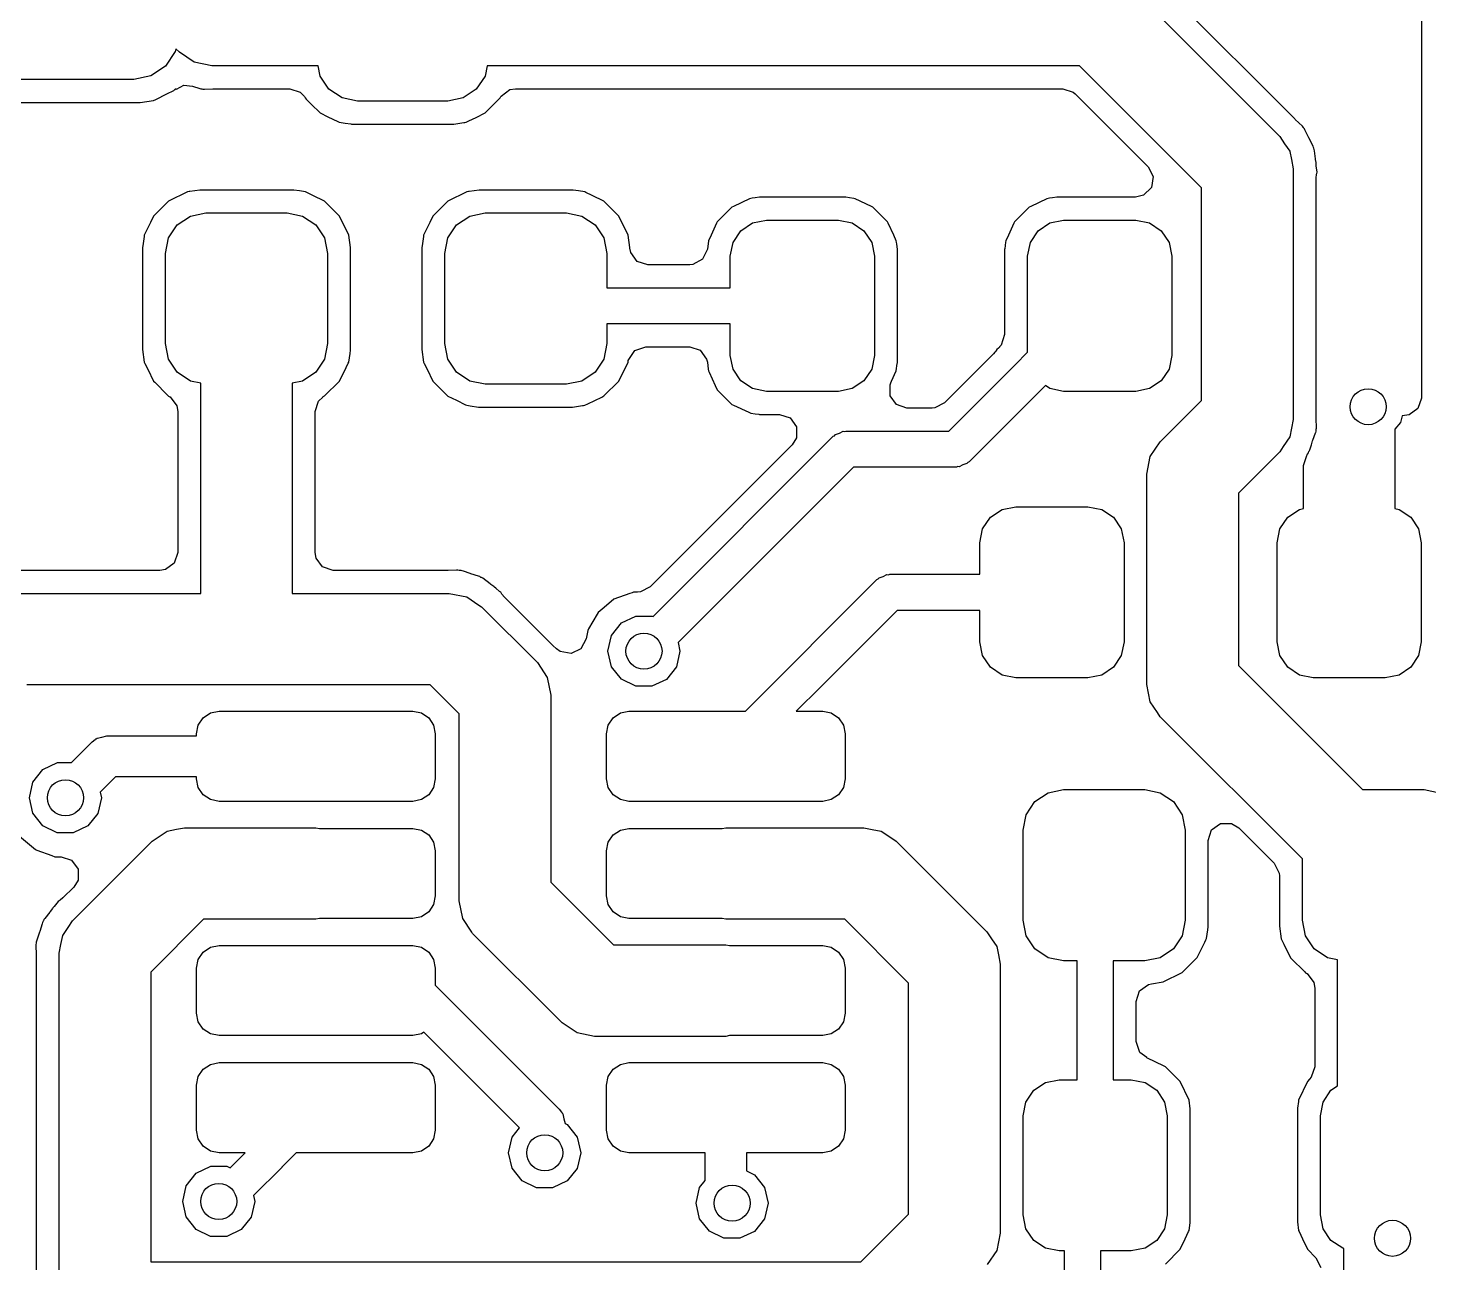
# Model space of a CAD drawing. Extents: x 3.59 to 5.68, y -3.55 to -1.66.
# Drawn here: x 4.2612 to 4.5673, y -3.22 to -2.9502 of the extents above; entities that cross this region are included whole.
import ezdxf

# ---------------------------------------------------------------- set-up
doc = ezdxf.new("R2010")
doc.units = 0
doc.header["$MEASUREMENT"] = 0
doc.layers.add('BLACK', color=7, linetype='CONTINUOUS')

msp = doc.modelspace()

# ---------------------------------------------------------------- linework, layer by layer
at = {"layer": 'BLACK', "linetype": 'CONTINUOUS'}
for p, q in [((4.56561, -2.84159), (4.56561, -3.03103)), ((4.50215, -2.94136), (4.53467, -2.97389)), ((4.53794, -2.97006), (4.50713, -2.93924)), ((4.29335, -2.95535), (4.29122, -2.95854)), ((4.29347, -2.95474), (4.29335, -2.95535)), ((4.29423, -2.9555), (4.29347, -2.95474)), ((4.29747, -2.95767), (4.29423, -2.9555)), ((4.29122, -2.95854), (4.28802, -2.96067)), ((4.3013, -2.95843), (4.29747, -2.95767)), ((4.32454, -2.95843), (4.3013, -2.95843)), ((4.32499, -2.96068), (4.32454, -2.95843)), ((4.36149, -2.95843), (4.36104, -2.96068)), ((4.49094, -2.95843), (4.36149, -2.95843)), ((4.5176, -2.9851), (4.49094, -2.95843)), ((4.28426, -2.96142), (4.25178, -2.96142)), ((4.28802, -2.96067), (4.28426, -2.96142)), ((4.2936, -2.96353), (4.2952, -2.96271)), ((4.2952, -2.96271), (4.29711, -2.96288)), ((4.29711, -2.96288), (4.29868, -2.96343)), ((4.32691, -2.96355), (4.32499, -2.96068)), ((4.36104, -2.96068), (4.35912, -2.96355)), ((4.28566, -2.96644), (4.28859, -2.96601)), ((4.28859, -2.96601), (4.28906, -2.96578)), ((4.28906, -2.96578), (4.29148, -2.96459)), ((4.29148, -2.96459), (4.29303, -2.96383)), ((4.29303, -2.96383), (4.29325, -2.9636)), ((4.29325, -2.9636), (4.29352, -2.96341)), ((4.29352, -2.96341), (4.2936, -2.96353)), ((4.29868, -2.96343), (4.2989, -2.96345)), ((4.2989, -2.96345), (4.29899, -2.96345)), ((4.29899, -2.96345), (4.29903, -2.96345)), ((4.29903, -2.96345), (4.29913, -2.96346)), ((4.29913, -2.96346), (4.29939, -2.96354)), ((4.29939, -2.96354), (4.29971, -2.96352)), ((4.29971, -2.96352), (4.30154, -2.96345)), ((4.29971, -2.96352), (4.29971, -2.96352)), ((4.30154, -2.96345), (4.3017, -2.96345)), ((4.3017, -2.96345), (4.31834, -2.96345)), ((4.31834, -2.96345), (4.32063, -2.96419)), ((4.32063, -2.96419), (4.32151, -2.96508)), ((4.32151, -2.96508), (4.32159, -2.96519)), ((4.32159, -2.96519), (4.32173, -2.96548)), ((4.32173, -2.96548), (4.32196, -2.96571)), ((4.32196, -2.96571), (4.32306, -2.9668)), ((4.32978, -2.96547), (4.32691, -2.96355)), ((4.33317, -2.96615), (4.32978, -2.96547)), ((4.35286, -2.96615), (4.33317, -2.96615)), ((4.35625, -2.96547), (4.35286, -2.96615)), ((4.35912, -2.96355), (4.35625, -2.96547)), ((4.36128, -2.9685), (4.36409, -2.96569)), ((4.36409, -2.96569), (4.36431, -2.96546)), ((4.36409, -2.96569), (4.36409, -2.96569)), ((4.36431, -2.96546), (4.36445, -2.96517)), ((4.36445, -2.96517), (4.36452, -2.96508)), ((4.36452, -2.96508), (4.36645, -2.96365)), ((4.36645, -2.96365), (4.36769, -2.96345)), ((4.36769, -2.96345), (4.48724, -2.96345)), ((4.48724, -2.96345), (4.48953, -2.96419)), ((4.48953, -2.96419), (4.49, -2.96459)), ((4.49, -2.96459), (4.49735, -2.97195)), ((4.25121, -2.96644), (4.28059, -2.96644)), ((4.28059, -2.96644), (4.28566, -2.96644)), ((4.32306, -2.9668), (4.325, -2.96874)), ((4.325, -2.96874), (4.32669, -2.96957)), ((4.35905, -2.96971), (4.36105, -2.96873)), ((4.36105, -2.96873), (4.36128, -2.9685)), ((4.32669, -2.96957), (4.32888, -2.97064)), ((4.32888, -2.97064), (4.32888, -2.97064)), ((4.32888, -2.97064), (4.32915, -2.97077)), ((4.32915, -2.97077), (4.33049, -2.97097)), ((4.33049, -2.97097), (4.33172, -2.97114)), ((4.33172, -2.97114), (4.33172, -2.97114)), ((4.33172, -2.97114), (4.33186, -2.97117)), ((4.33186, -2.97117), (4.34296, -2.97117)), ((4.34296, -2.97117), (4.35417, -2.97117)), ((4.35417, -2.97117), (4.35638, -2.97084)), ((4.35638, -2.97084), (4.3566, -2.97081)), ((4.3566, -2.97081), (4.3569, -2.97076)), ((4.3569, -2.97076), (4.3575, -2.97047)), ((4.3575, -2.97047), (4.35905, -2.96971)), ((4.49735, -2.97195), (4.50591, -2.98051)), ((4.53805, -2.97017), (4.53794, -2.97006)), ((4.53963, -2.97163), (4.53805, -2.97017)), ((4.53976, -2.97186), (4.53963, -2.97163)), ((4.53983, -2.97195), (4.53976, -2.97186)), ((4.53986, -2.97198), (4.53983, -2.97195)), ((4.53992, -2.97204), (4.53986, -2.97198)), ((4.54006, -2.97221), (4.53992, -2.97204)), ((4.54016, -2.97243), (4.54006, -2.97221)), ((4.53467, -2.97389), (4.53573, -2.97548)), ((4.54095, -2.97406), (4.54016, -2.97243)), ((4.54103, -2.97422), (4.54095, -2.97406)), ((4.542, -2.97603), (4.54103, -2.97422)), ((4.53573, -2.97548), (4.53684, -2.97713)), ((4.53684, -2.97713), (4.53684, -2.97713)), ((4.53684, -2.97713), (4.53684, -2.97714)), ((4.53684, -2.97714), (4.5372, -2.97894)), ((4.54205, -2.97632), (4.542, -2.97603)), ((4.54209, -2.97644), (4.54205, -2.97632)), ((4.54222, -2.97671), (4.54209, -2.97644)), ((4.54226, -2.97703), (4.54222, -2.97671)), ((4.54246, -2.97875), (4.54226, -2.97703)), ((4.54226, -2.97703), (4.54226, -2.97703)), ((4.50591, -2.98051), (4.507, -2.98265)), ((4.5372, -2.97894), (4.5376, -2.98096)), ((4.5376, -2.98096), (4.5376, -3.03569)), ((4.54249, -2.97894), (4.54246, -2.97875)), ((4.54259, -2.97955), (4.54249, -2.97894)), ((4.54262, -2.97971), (4.54259, -2.97955)), ((4.54259, -2.97955), (4.54259, -2.97955)), ((4.54262, -2.97987), (4.54262, -2.97971)), ((4.54263, -2.97996), (4.54262, -2.97987)), ((4.54265, -2.9803), (4.54263, -2.97996)), ((4.54281, -2.98168), (4.54265, -2.9803)), ((4.507, -2.98265), (4.50662, -2.98503)), ((4.54262, -2.98298), (4.54271, -2.98216)), ((4.54262, -3.03529), (4.54262, -2.98298)), ((4.54271, -2.98216), (4.54274, -2.982)), ((4.54274, -2.982), (4.54281, -2.98168)), ((4.54274, -2.982), (4.54274, -2.982)), ((4.29601, -2.98599), (4.29186, -2.98802)), ((4.29635, -2.98594), (4.29601, -2.98599)), ((4.29653, -2.98591), (4.29635, -2.98594)), ((4.29874, -2.98559), (4.29653, -2.98591)), ((4.30896, -2.98559), (4.29874, -2.98559)), ((4.31908, -2.98559), (4.30896, -2.98559)), ((4.31922, -2.98561), (4.31908, -2.98559)), ((4.32045, -2.98579), (4.31922, -2.98561)), ((4.31922, -2.98561), (4.31922, -2.98561)), ((4.32179, -2.98598), (4.32045, -2.98579)), ((4.32206, -2.98611), (4.32179, -2.98598)), ((4.3234, -2.98677), (4.32206, -2.98611)), ((4.32206, -2.98611), (4.32206, -2.98611)), ((4.32594, -2.98801), (4.3234, -2.98677)), ((4.35703, -2.98599), (4.35288, -2.98802)), ((4.35738, -2.98594), (4.35703, -2.98599)), ((4.35755, -2.98591), (4.35738, -2.98594)), ((4.35976, -2.98559), (4.35755, -2.98591)), ((4.36999, -2.98559), (4.35976, -2.98559)), ((4.38011, -2.98559), (4.36999, -2.98559)), ((4.38025, -2.98561), (4.38011, -2.98559)), ((4.38148, -2.98579), (4.38025, -2.98561)), ((4.38025, -2.98561), (4.38025, -2.98561)), ((4.38281, -2.98598), (4.38148, -2.98579)), ((4.38308, -2.98611), (4.38281, -2.98598)), ((4.38443, -2.98677), (4.38308, -2.98611)), ((4.38308, -2.98611), (4.38308, -2.98611)), ((4.38696, -2.98801), (4.38443, -2.98677)), ((4.41883, -2.98753), (4.41529, -2.98919)), ((4.4191, -2.98741), (4.41883, -2.98753)), ((4.41883, -2.98753), (4.41883, -2.98753)), ((4.4194, -2.98737), (4.4191, -2.98741)), ((4.42005, -2.98728), (4.4194, -2.98737)), ((4.4194, -2.98737), (4.4194, -2.98737)), ((4.42098, -2.98716), (4.42005, -2.98728)), ((4.43037, -2.98716), (4.42098, -2.98716)), ((4.43975, -2.98716), (4.43037, -2.98716)), ((4.43988, -2.98718), (4.43975, -2.98716)), ((4.44069, -2.98729), (4.43988, -2.98718)), ((4.43988, -2.98718), (4.43988, -2.98718)), ((4.44163, -2.98741), (4.44069, -2.98729)), ((4.4419, -2.98753), (4.44163, -2.98741)), ((4.44544, -2.98919), (4.4419, -2.98753)), ((4.48379, -2.98753), (4.48025, -2.98919)), ((4.48406, -2.98741), (4.48379, -2.98753)), ((4.48379, -2.98753), (4.48379, -2.98753)), ((4.48436, -2.98737), (4.48406, -2.98741)), ((4.48502, -2.98728), (4.48436, -2.98737)), ((4.48436, -2.98737), (4.48436, -2.98737)), ((4.48594, -2.98716), (4.48502, -2.98728)), ((4.48736, -2.98716), (4.48594, -2.98716)), ((4.50315, -2.98716), (4.48736, -2.98716)), ((4.50492, -2.98674), (4.50315, -2.98716)), ((4.50662, -2.98503), (4.50492, -2.98674)), ((4.5176, -3.03154), (4.5176, -2.9851)), ((4.29056, -2.98933), (4.2886, -2.99129)), ((4.29163, -2.98825), (4.29056, -2.98933)), ((4.29186, -2.98802), (4.29163, -2.98825)), ((4.29666, -2.99128), (4.30005, -2.99061)), ((4.30005, -2.99061), (4.31777, -2.99061)), ((4.31777, -2.99061), (4.32116, -2.99128)), ((4.32921, -2.99127), (4.32594, -2.98801)), ((4.35158, -2.98933), (4.34962, -2.99129)), ((4.35266, -2.98825), (4.35158, -2.98933)), ((4.35288, -2.98802), (4.35266, -2.98825)), ((4.35768, -2.99128), (4.36107, -2.99061)), ((4.36107, -2.99061), (4.37879, -2.99061)), ((4.37879, -2.99061), (4.38218, -2.99128)), ((4.39023, -2.99127), (4.38696, -2.98801)), ((4.41498, -2.98933), (4.41177, -2.99255)), ((4.41529, -2.98919), (4.41498, -2.98933)), ((4.41529, -2.98919), (4.41529, -2.98919)), ((4.44575, -2.98933), (4.44544, -2.98919)), ((4.44544, -2.98919), (4.44544, -2.98919)), ((4.44897, -2.99255), (4.44575, -2.98933)), ((4.47994, -2.98933), (4.47673, -2.99255)), ((4.48025, -2.98919), (4.47994, -2.98933)), ((4.48025, -2.98919), (4.48025, -2.98919)), ((4.28792, -2.99268), (4.28713, -2.9943)), ((4.2886, -2.99129), (4.28792, -2.99268)), ((4.29187, -2.99607), (4.29379, -2.9932)), ((4.29379, -2.9932), (4.29666, -2.99128)), ((4.32116, -2.99128), (4.32403, -2.9932)), ((4.32403, -2.9932), (4.32595, -2.99607)), ((4.33124, -2.99542), (4.32921, -2.99127)), ((4.34894, -2.99268), (4.34815, -2.9943)), ((4.34962, -2.99129), (4.34894, -2.99268)), ((4.35289, -2.99607), (4.35481, -2.9932)), ((4.35481, -2.9932), (4.35768, -2.99128)), ((4.38218, -2.99128), (4.38506, -2.9932)), ((4.38506, -2.9932), (4.38698, -2.99607)), ((4.39227, -2.99542), (4.39023, -2.99127)), ((4.41162, -2.99285), (4.41042, -2.99544)), ((4.41177, -2.99255), (4.41162, -2.99285)), ((4.41162, -2.99285), (4.41162, -2.99285)), ((4.41692, -2.99449), (4.41948, -2.99278)), ((4.41948, -2.99278), (4.42249, -2.99218)), ((4.42249, -2.99218), (4.43824, -2.99218)), ((4.43824, -2.99218), (4.44125, -2.99278)), ((4.44125, -2.99278), (4.44381, -2.99449)), ((4.44911, -2.99285), (4.44897, -2.99255)), ((4.45032, -2.99544), (4.44911, -2.99285)), ((4.44911, -2.99285), (4.44911, -2.99285)), ((4.47658, -2.99285), (4.47538, -2.99544)), ((4.47673, -2.99255), (4.47658, -2.99285)), ((4.47658, -2.99285), (4.47658, -2.99285)), ((4.48189, -2.99449), (4.48444, -2.99278)), ((4.48444, -2.99278), (4.48745, -2.99218)), ((4.48745, -2.99218), (4.5032, -2.99218)), ((4.5032, -2.99218), (4.50621, -2.99278)), ((4.50621, -2.99278), (4.50877, -2.99449)), ((4.28652, -2.99574), (4.28622, -2.99781)), ((4.28657, -2.99544), (4.28652, -2.99574)), ((4.28713, -2.9943), (4.28657, -2.99544)), ((4.29119, -2.99946), (4.29187, -2.99607)), ((4.32595, -2.99607), (4.32663, -2.99946)), ((4.33165, -2.99815), (4.33124, -2.99542)), ((4.34755, -2.99574), (4.34725, -2.99781)), ((4.34759, -2.99544), (4.34755, -2.99574)), ((4.34815, -2.9943), (4.34759, -2.99544)), ((4.35222, -2.99946), (4.35289, -2.99607)), ((4.38698, -2.99607), (4.38765, -2.99946)), ((4.39267, -2.99815), (4.39227, -2.99542)), ((4.40985, -2.99667), (4.4096, -2.99854)), ((4.41042, -2.99544), (4.40985, -2.99667)), ((4.41522, -2.99704), (4.41692, -2.99449)), ((4.44381, -2.99449), (4.44551, -2.99704)), ((4.45089, -2.99667), (4.45032, -2.99544)), ((4.45093, -2.99696), (4.45089, -2.99667)), ((4.47481, -2.99667), (4.47477, -2.99696)), ((4.47538, -2.99544), (4.47481, -2.99667)), ((4.48018, -2.99704), (4.48189, -2.99449)), ((4.50877, -2.99449), (4.51048, -2.99704)), ((4.28622, -2.99781), (4.28617, -2.99815)), ((4.28617, -2.99815), (4.28617, -3.02046)), ((4.29119, -3.01915), (4.29119, -2.99946)), ((4.32663, -2.99946), (4.32663, -3.01915)), ((4.33165, -3.02046), (4.33165, -2.99815)), ((4.34725, -2.99781), (4.3472, -2.99815)), ((4.3472, -2.99815), (4.3472, -3.02046)), ((4.35222, -3.01915), (4.35222, -2.99946)), ((4.38765, -2.99946), (4.38765, -3.00694)), ((4.39267, -2.99829), (4.39267, -2.99815)), ((4.39267, -2.99831), (4.39267, -2.99829)), ((4.39285, -2.99923), (4.39267, -2.99831)), ((4.39427, -3.00118), (4.39285, -2.99923)), ((4.4096, -2.99854), (4.40856, -3.00071)), ((4.41462, -3.00006), (4.41522, -2.99704)), ((4.44551, -2.99704), (4.44611, -3.00006)), ((4.45098, -2.99739), (4.45093, -2.99696)), ((4.45093, -2.99696), (4.45093, -2.99696)), ((4.45113, -2.99854), (4.45098, -2.99739)), ((4.45113, -3.02322), (4.45113, -2.99854)), ((4.47458, -2.99842), (4.47456, -2.99854)), ((4.47456, -2.99854), (4.47456, -3.00859)), ((4.47477, -2.99696), (4.47458, -2.99842)), ((4.47958, -3.00006), (4.48018, -2.99704)), ((4.51048, -2.99704), (4.51107, -3.00006)), ((4.39656, -3.00193), (4.39427, -3.00118)), ((4.40574, -3.00193), (4.39656, -3.00193)), ((4.40645, -3.00186), (4.40574, -3.00193)), ((4.40856, -3.00071), (4.40645, -3.00186)), ((4.41462, -3.00694), (4.41462, -3.00006)), ((4.44611, -3.00006), (4.44611, -3.02171)), ((4.47958, -3.02105), (4.47958, -3.00006)), ((4.51107, -3.00006), (4.51107, -3.02171)), ((4.38765, -3.00694), (4.41462, -3.00694)), ((4.47456, -3.00859), (4.47456, -3.01718)), ((4.41462, -3.01482), (4.38765, -3.01482)), ((4.38765, -3.01482), (4.38765, -3.01915)), ((4.41462, -3.02171), (4.41462, -3.01482)), ((4.47456, -3.01718), (4.47381, -3.01948)), ((4.28617, -3.02046), (4.28657, -3.02319)), ((4.29187, -3.02254), (4.29119, -3.01915)), ((4.32663, -3.01915), (4.32595, -3.02254)), ((4.33125, -3.02317), (4.33152, -3.0213)), ((4.33152, -3.0213), (4.33163, -3.0206)), ((4.33163, -3.0206), (4.33165, -3.02046)), ((4.33163, -3.0206), (4.33163, -3.0206)), ((4.3472, -3.02046), (4.3476, -3.02319)), ((4.35289, -3.02254), (4.35222, -3.01915)), ((4.38765, -3.01915), (4.38698, -3.02254)), ((4.39241, -3.02259), (4.39379, -3.02062)), ((4.39379, -3.02062), (4.39613, -3.01984)), ((4.39613, -3.01984), (4.40574, -3.01984)), ((4.40574, -3.01984), (4.40803, -3.02058)), ((4.40803, -3.02058), (4.40944, -3.02253)), ((4.47244, -3.021), (4.47214, -3.0214)), ((4.47266, -3.02076), (4.47244, -3.021)), ((4.47286, -3.0204), (4.47266, -3.02076)), ((4.47319, -3.02016), (4.47286, -3.0204)), ((4.47347, -3.01986), (4.47319, -3.02016)), ((4.47381, -3.01948), (4.47345, -3.01984)), ((4.47345, -3.01984), (4.47347, -3.01986)), ((4.47688, -3.02375), (4.47958, -3.02105)), ((4.28657, -3.02319), (4.28671, -3.02346)), ((4.28671, -3.02346), (4.28671, -3.02346)), ((4.28671, -3.02346), (4.28733, -3.02474)), ((4.29379, -3.02541), (4.29187, -3.02254)), ((4.32595, -3.02254), (4.32403, -3.02541)), ((4.33066, -3.02438), (4.33112, -3.02344)), ((4.33112, -3.02344), (4.33125, -3.02317)), ((4.33112, -3.02344), (4.33112, -3.02344)), ((4.3476, -3.02319), (4.34773, -3.02346)), ((4.34773, -3.02346), (4.34773, -3.02346)), ((4.34773, -3.02346), (4.34836, -3.02474)), ((4.35481, -3.02541), (4.35289, -3.02254)), ((4.38698, -3.02254), (4.38506, -3.02541)), ((4.39025, -3.02732), (4.39227, -3.02317)), ((4.39227, -3.02317), (4.39232, -3.02287)), ((4.39232, -3.02287), (4.39241, -3.02259)), ((4.40944, -3.02253), (4.4096, -3.02323)), ((4.4096, -3.02323), (4.4098, -3.02474)), ((4.41522, -3.02472), (4.41462, -3.02171)), ((4.44611, -3.02171), (4.44551, -3.02472)), ((4.45089, -3.0251), (4.4511, -3.02346)), ((4.4511, -3.02346), (4.45112, -3.02335)), ((4.45112, -3.02335), (4.45113, -3.02322)), ((4.45112, -3.02335), (4.45112, -3.02335)), ((4.46238, -3.03825), (4.47688, -3.02375)), ((4.47214, -3.0214), (4.46917, -3.02437)), ((4.47688, -3.02375), (4.47688, -3.02375)), ((4.47688, -3.02375), (4.47688, -3.02375)), ((4.51107, -3.02171), (4.51048, -3.02472)), ((4.28733, -3.02474), (4.28861, -3.02734)), ((4.28861, -3.02734), (4.28884, -3.02757)), ((4.29666, -3.02733), (4.29379, -3.02541)), ((4.2989, -3.02778), (4.29666, -3.02733)), ((4.32116, -3.02733), (4.3189, -3.02778)), ((4.32403, -3.02541), (4.32116, -3.02733)), ((4.32596, -3.03059), (4.32922, -3.02732)), ((4.32922, -3.02732), (4.33066, -3.02438)), ((4.34836, -3.02474), (4.34963, -3.02734)), ((4.34963, -3.02734), (4.3529, -3.0306)), ((4.35768, -3.02733), (4.35481, -3.02541)), ((4.36107, -3.02801), (4.35768, -3.02733)), ((4.38218, -3.02733), (4.37879, -3.02801)), ((4.38506, -3.02541), (4.38218, -3.02733)), ((4.38698, -3.03059), (4.39025, -3.02732)), ((4.4098, -3.02474), (4.40985, -3.0251)), ((4.40985, -3.0251), (4.40997, -3.02537)), ((4.40997, -3.02537), (4.40997, -3.02537)), ((4.40997, -3.02537), (4.41133, -3.02827)), ((4.41692, -3.02728), (4.41522, -3.02472)), ((4.41948, -3.02898), (4.41692, -3.02728)), ((4.44381, -3.02728), (4.44125, -3.02898)), ((4.44551, -3.02472), (4.44381, -3.02728)), ((4.44968, -3.02768), (4.44985, -3.02732)), ((4.44985, -3.02732), (4.45089, -3.0251)), ((4.46917, -3.02437), (4.4615, -3.03204)), ((4.50877, -3.02728), (4.50621, -3.02898)), ((4.51048, -3.02472), (4.50877, -3.02728)), ((4.28884, -3.02757), (4.29165, -3.03038)), ((4.29165, -3.03038), (4.29165, -3.03038)), ((4.29165, -3.03038), (4.29188, -3.0306)), ((4.2989, -3.07372), (4.2989, -3.02778)), ((4.3189, -3.02778), (4.3189, -3.07372)), ((4.37879, -3.02801), (4.36107, -3.02801)), ((4.41133, -3.02827), (4.41177, -3.02922)), ((4.41177, -3.02922), (4.41498, -3.03243)), ((4.42249, -3.02958), (4.41948, -3.02898)), ((4.43824, -3.02958), (4.42249, -3.02958)), ((4.44125, -3.02898), (4.43824, -3.02958)), ((4.44951, -3.02813), (4.44968, -3.02768)), ((4.44951, -3.03054), (4.44951, -3.02813)), ((4.48244, -3.02933), (4.4668, -3.04497)), ((4.48246, -3.02932), (4.48244, -3.02933)), ((4.48345, -3.02832), (4.48246, -3.02932)), ((4.48444, -3.02898), (4.48345, -3.02832)), ((4.48745, -3.02958), (4.48444, -3.02898)), ((4.5032, -3.02958), (4.48745, -3.02958)), ((4.50621, -3.02898), (4.5032, -3.02958)), ((4.29188, -3.0306), (4.29217, -3.03075)), ((4.29217, -3.03075), (4.29224, -3.0308)), ((4.29224, -3.0308), (4.29368, -3.03273)), ((4.29368, -3.03273), (4.29388, -3.03397)), ((4.32392, -3.03399), (4.32466, -3.0317)), ((4.32466, -3.0317), (4.32555, -3.03082)), ((4.32555, -3.03082), (4.32567, -3.03073)), ((4.32567, -3.03073), (4.32596, -3.03059)), ((4.3529, -3.0306), (4.35477, -3.03151)), ((4.35477, -3.03151), (4.35678, -3.0325)), ((4.35678, -3.0325), (4.35678, -3.0325)), ((4.35678, -3.0325), (4.35706, -3.03263)), ((4.35706, -3.03263), (4.35775, -3.03273)), ((4.35775, -3.03273), (4.35962, -3.03301)), ((4.35962, -3.03301), (4.35962, -3.03301)), ((4.35962, -3.03301), (4.35976, -3.03303)), ((4.35976, -3.03303), (4.36988, -3.03303)), ((4.36988, -3.03303), (4.38011, -3.03303)), ((4.38011, -3.03303), (4.38232, -3.0327)), ((4.38232, -3.0327), (4.38253, -3.03267)), ((4.38253, -3.03267), (4.38283, -3.03263)), ((4.38283, -3.03263), (4.38348, -3.03231)), ((4.38348, -3.03231), (4.38651, -3.03082)), ((4.38651, -3.03082), (4.38698, -3.03059)), ((4.41498, -3.03243), (4.41529, -3.03258)), ((4.41529, -3.03258), (4.41529, -3.03258)), ((4.41529, -3.03258), (4.41863, -3.03413)), ((4.45092, -3.03248), (4.44951, -3.03054)), ((4.45321, -3.03323), (4.45092, -3.03248)), ((4.45869, -3.03323), (4.45321, -3.03323)), ((4.4593, -3.03318), (4.45869, -3.03323)), ((4.46145, -3.03209), (4.4593, -3.03318)), ((4.4615, -3.03204), (4.46145, -3.03209)), ((4.50856, -3.04058), (4.5176, -3.03154)), ((4.56487, -3.03332), (4.56292, -3.03473)), ((4.56561, -3.03103), (4.56487, -3.03332)), ((4.29388, -3.03397), (4.29388, -3.0648)), ((4.32392, -3.0648), (4.32392, -3.03399)), ((4.41863, -3.03413), (4.4191, -3.03436)), ((4.4191, -3.03436), (4.42004, -3.03448)), ((4.42004, -3.03448), (4.42085, -3.03459)), ((4.42085, -3.03459), (4.42085, -3.03459)), ((4.42085, -3.03459), (4.42098, -3.0346)), ((4.42098, -3.0346), (4.42539, -3.0346)), ((4.42539, -3.0346), (4.42768, -3.03535)), ((4.42768, -3.03535), (4.4291, -3.0373)), ((4.5376, -3.03569), (4.53684, -3.03951)), ((4.54262, -3.03544), (4.54262, -3.03529)), ((4.54271, -3.03759), (4.54262, -3.03544)), ((4.56106, -3.03637), (4.55985, -3.03787)), ((4.5614, -3.0349), (4.56106, -3.03637)), ((4.56292, -3.03473), (4.5614, -3.0349)), ((4.39774, -3.07878), (4.4371, -3.0394)), ((4.4291, -3.0373), (4.4291, -3.0397)), ((4.4371, -3.0394), (4.43738, -3.03926)), ((4.43738, -3.03926), (4.43757, -3.039)), ((4.43757, -3.039), (4.43844, -3.03872)), ((4.43844, -3.03872), (4.43927, -3.0383)), ((4.43927, -3.0383), (4.43958, -3.03835)), ((4.43958, -3.03835), (4.43988, -3.03825)), ((4.43988, -3.03825), (4.46238, -3.03825)), ((4.53684, -3.03951), (4.53545, -3.04159)), ((4.54192, -3.04024), (4.54248, -3.03863)), ((4.54248, -3.03863), (4.54252, -3.03853)), ((4.54252, -3.03853), (4.5426, -3.0383)), ((4.54252, -3.03853), (4.54252, -3.03853)), ((4.5426, -3.0383), (4.54262, -3.03808)), ((4.54262, -3.03796), (4.54263, -3.03785)), ((4.54262, -3.038), (4.54262, -3.03796)), ((4.54262, -3.03808), (4.54262, -3.038)), ((4.54263, -3.03785), (4.54271, -3.03759)), ((4.55985, -3.03787), (4.55985, -3.0552)), ((4.42815, -3.04126), (4.40806, -3.06135)), ((4.4291, -3.0397), (4.42815, -3.04126)), ((4.50639, -3.04383), (4.50856, -3.04058)), ((4.53545, -3.04159), (4.53467, -3.04276)), ((4.54104, -3.04274), (4.5411, -3.04263)), ((4.5411, -3.04263), (4.54127, -3.04238)), ((4.54127, -3.04238), (4.54161, -3.04126)), ((4.54161, -3.04126), (4.54186, -3.04042)), ((4.54186, -3.04042), (4.54192, -3.04024)), ((4.46545, -3.04565), (4.46463, -3.04607)), ((4.46633, -3.04537), (4.46545, -3.04565)), ((4.46652, -3.04511), (4.46633, -3.04537)), ((4.4668, -3.04497), (4.46652, -3.04511)), ((4.50563, -3.04765), (4.50639, -3.04383)), ((4.53467, -3.04276), (4.52563, -3.0518)), ((4.53985, -3.04575), (4.54061, -3.04357)), ((4.53985, -3.0552), (4.53985, -3.04575)), ((4.54059, -3.04356), (4.54066, -3.04342)), ((4.54061, -3.04357), (4.54059, -3.04356)), ((4.54066, -3.04342), (4.54069, -3.04334)), ((4.54069, -3.04334), (4.54074, -3.04327)), ((4.54074, -3.04327), (4.54094, -3.04302)), ((4.54074, -3.04327), (4.54074, -3.04327)), ((4.54094, -3.04302), (4.54104, -3.04274)), ((4.44151, -3.04612), (4.40319, -3.08446)), ((4.46402, -3.04612), (4.44151, -3.04612)), ((4.46432, -3.04602), (4.46402, -3.04612)), ((4.46463, -3.04607), (4.46432, -3.04602)), ((4.50563, -3.0936), (4.50563, -3.04765)), ((4.52563, -3.0518), (4.52563, -3.08946)), ((4.47401, -3.05538), (4.47702, -3.05478)), ((4.47702, -3.05478), (4.49277, -3.05478)), ((4.49277, -3.05478), (4.49578, -3.05538)), ((4.46975, -3.05964), (4.47145, -3.05709)), ((4.47145, -3.05709), (4.47401, -3.05538)), ((4.49578, -3.05538), (4.49834, -3.05709)), ((4.49834, -3.05709), (4.50004, -3.05964)), ((4.53471, -3.05964), (4.53641, -3.05709)), ((4.53641, -3.05709), (4.53897, -3.05538)), ((4.53897, -3.05538), (4.53985, -3.0552)), ((4.55985, -3.0552), (4.56074, -3.05538)), ((4.56074, -3.05538), (4.5633, -3.05709)), ((4.5633, -3.05709), (4.565, -3.05964)), ((4.46915, -3.06265), (4.46975, -3.05964)), ((4.50004, -3.05964), (4.50064, -3.06265)), ((4.53411, -3.06265), (4.53471, -3.05964)), ((4.565, -3.05964), (4.5656, -3.06265)), ((4.40806, -3.06135), (4.39711, -3.0723)), ((4.46915, -3.06954), (4.46915, -3.06265)), ((4.50064, -3.06265), (4.50064, -3.08431)), ((4.53411, -3.08431), (4.53411, -3.06265)), ((4.5656, -3.06265), (4.5656, -3.08431)), ((4.29313, -3.06709), (4.29118, -3.06851)), ((4.29388, -3.0648), (4.29313, -3.06709)), ((4.32411, -3.066), (4.32392, -3.0648)), ((4.32552, -3.06795), (4.32411, -3.066)), ((4.28998, -3.0687), (4.25875, -3.0687)), ((4.29118, -3.06851), (4.28998, -3.0687)), ((4.32781, -3.0687), (4.32552, -3.06795)), ((4.35279, -3.0687), (4.32781, -3.0687)), ((4.35294, -3.06869), (4.35279, -3.0687)), ((4.35478, -3.06862), (4.35294, -3.06869)), ((4.3551, -3.06861), (4.35478, -3.06862)), ((4.35478, -3.06862), (4.35478, -3.06862)), ((4.35535, -3.06869), (4.3551, -3.06861)), ((4.35546, -3.06869), (4.35535, -3.06869)), ((4.3555, -3.0687), (4.35546, -3.06869)), ((4.35559, -3.0687), (4.3555, -3.0687)), ((4.35581, -3.06872), (4.35559, -3.0687)), ((4.35604, -3.0688), (4.35581, -3.06872)), ((4.3563, -3.06889), (4.35604, -3.0688)), ((4.35604, -3.0688), (4.35604, -3.0688)), ((4.35775, -3.0694), (4.3563, -3.06889)), ((4.35792, -3.06945), (4.35775, -3.0694)), ((4.35958, -3.06995), (4.35792, -3.06945)), ((4.35989, -3.07004), (4.35958, -3.06995)), ((4.35958, -3.06995), (4.35958, -3.06995)), ((4.36013, -3.07022), (4.35989, -3.07004)), ((4.36024, -3.07027), (4.36013, -3.07022)), ((4.36052, -3.07037), (4.36024, -3.07027)), ((4.44713, -3.0703), (4.44801, -3.07001)), ((4.44801, -3.07001), (4.44883, -3.06959)), ((4.44883, -3.06959), (4.44915, -3.06964)), ((4.44915, -3.06964), (4.44945, -3.06954)), ((4.44945, -3.06954), (4.46915, -3.06954)), ((4.36214, -3.07164), (4.36052, -3.07037)), ((4.36228, -3.07175), (4.36214, -3.07164)), ((4.36293, -3.07221), (4.36228, -3.07175)), ((4.36304, -3.07233), (4.36293, -3.07221)), ((4.36311, -3.07239), (4.36304, -3.07233)), ((4.36336, -3.07261), (4.36311, -3.07239)), ((4.3642, -3.07327), (4.36336, -3.07261)), ((4.36445, -3.07347), (4.3642, -3.07327)), ((4.3642, -3.07327), (4.3642, -3.07327)), ((4.39711, -3.0723), (4.39497, -3.0734)), ((4.4179, -3.09946), (4.44666, -3.0707)), ((4.44666, -3.0707), (4.44695, -3.07055)), ((4.44695, -3.07055), (4.44713, -3.0703)), ((4.25673, -3.07372), (4.2989, -3.07372)), ((4.3189, -3.07372), (4.35319, -3.07372)), ((4.35319, -3.07372), (4.35702, -3.07448)), ((4.35702, -3.07448), (4.35969, -3.07626)), ((4.35969, -3.07626), (4.36026, -3.07665)), ((4.36463, -3.07374), (4.36445, -3.07347)), ((4.36472, -3.07388), (4.36463, -3.07374)), ((4.36463, -3.07374), (4.36463, -3.07374)), ((4.36524, -3.07452), (4.36472, -3.07388)), ((4.37573, -3.08502), (4.36524, -3.07452)), ((4.3892, -3.075), (4.38707, -3.07679)), ((4.39267, -3.07374), (4.3892, -3.075)), ((4.39315, -3.07356), (4.39267, -3.07374)), ((4.39347, -3.07344), (4.39315, -3.07356)), ((4.39315, -3.07356), (4.39315, -3.07356)), ((4.39436, -3.07344), (4.39347, -3.07344)), ((4.39497, -3.0734), (4.39436, -3.07344)), ((4.36026, -3.07665), (4.37246, -3.08885)), ((4.38555, -3.07822), (4.38366, -3.08149)), ((4.38572, -3.07792), (4.38555, -3.07822)), ((4.38615, -3.07756), (4.38572, -3.07792)), ((4.38707, -3.07679), (4.38615, -3.07756)), ((4.39085, -3.08018), (4.394, -3.07866)), ((4.394, -3.07866), (4.39751, -3.07866)), ((4.39751, -3.07866), (4.39774, -3.07878)), ((4.45108, -3.07742), (4.43433, -3.09417)), ((4.46915, -3.07742), (4.45108, -3.07742)), ((4.46915, -3.08431), (4.46915, -3.07742)), ((4.38339, -3.0822), (4.38312, -3.08368)), ((4.38345, -3.08186), (4.38339, -3.0822)), ((4.38366, -3.08149), (4.38345, -3.08186)), ((4.38866, -3.08291), (4.39085, -3.08018)), ((4.37584, -3.08513), (4.37573, -3.08502)), ((4.37664, -3.08586), (4.37584, -3.08513)), ((4.38312, -3.08368), (4.38199, -3.0858)), ((4.38787, -3.08632), (4.38866, -3.08291)), ((4.40319, -3.08446), (4.40362, -3.08634)), ((4.46975, -3.08732), (4.46915, -3.08431)), ((4.50064, -3.08431), (4.50004, -3.08732)), ((4.53471, -3.08732), (4.53411, -3.08431)), ((4.5656, -3.08431), (4.565, -3.08732)), ((4.37746, -3.08644), (4.37664, -3.08586)), ((4.37983, -3.08686), (4.37746, -3.08644)), ((4.38199, -3.0858), (4.37983, -3.08686)), ((4.38865, -3.08974), (4.38787, -3.08632)), ((4.40362, -3.08637), (4.40283, -3.08978)), ((4.40362, -3.08634), (4.40362, -3.08637)), ((4.47145, -3.08987), (4.46975, -3.08732)), ((4.50004, -3.08732), (4.49834, -3.08987)), ((4.53641, -3.08987), (4.53471, -3.08732)), ((4.565, -3.08732), (4.5633, -3.08987)), ((4.37246, -3.08885), (4.37463, -3.09209)), ((4.39082, -3.09248), (4.38865, -3.08974)), ((4.40283, -3.08978), (4.40064, -3.09251)), ((4.47401, -3.09158), (4.47145, -3.08987)), ((4.47702, -3.09218), (4.47401, -3.09158)), ((4.49578, -3.09158), (4.49277, -3.09218)), ((4.49834, -3.08987), (4.49578, -3.09158)), ((4.52563, -3.08946), (4.55276, -3.11659)), ((4.53897, -3.09158), (4.53641, -3.08987)), ((4.54198, -3.09218), (4.53897, -3.09158)), ((4.56074, -3.09158), (4.55773, -3.09218)), ((4.5633, -3.08987), (4.56074, -3.09158)), ((4.34905, -3.09372), (4.26087, -3.09372)), ((4.35539, -3.10006), (4.34905, -3.09372)), ((4.37463, -3.09209), (4.37539, -3.09592)), ((4.39398, -3.09401), (4.39082, -3.09248)), ((4.39748, -3.09402), (4.39398, -3.09401)), ((4.40064, -3.09251), (4.39748, -3.09402)), ((4.43432, -3.09419), (4.42904, -3.09946)), ((4.43433, -3.09417), (4.43432, -3.09419)), ((4.49277, -3.09218), (4.47702, -3.09218)), ((4.50639, -3.09743), (4.50563, -3.0936)), ((4.55773, -3.09218), (4.54198, -3.09218)), ((4.37539, -3.09592), (4.37539, -3.13678)), ((4.50794, -3.09975), (4.50639, -3.09743)), ((4.29943, -3.10091), (4.30102, -3.09984)), ((4.30102, -3.09984), (4.30291, -3.09946)), ((4.30291, -3.09946), (4.34523, -3.09946)), ((4.34523, -3.09946), (4.34711, -3.09984)), ((4.34711, -3.09984), (4.34871, -3.10091)), ((4.35539, -3.14092), (4.35539, -3.10006)), ((4.38899, -3.10091), (4.39059, -3.09984)), ((4.39059, -3.09984), (4.39247, -3.09946)), ((4.39247, -3.09946), (4.4179, -3.09946)), ((4.42904, -3.09946), (4.4348, -3.09946)), ((4.4348, -3.09946), (4.43668, -3.09984)), ((4.43668, -3.09984), (4.43828, -3.10091)), ((4.50856, -3.10067), (4.50794, -3.09975)), ((4.53962, -3.13173), (4.50856, -3.10067)), ((4.29798, -3.10439), (4.29836, -3.1025)), ((4.29836, -3.1025), (4.29943, -3.10091)), ((4.34871, -3.10091), (4.34978, -3.1025)), ((4.34978, -3.1025), (4.35015, -3.10439)), ((4.38755, -3.10439), (4.38793, -3.1025)), ((4.38793, -3.1025), (4.38899, -3.10091)), ((4.43828, -3.10091), (4.43934, -3.1025)), ((4.43934, -3.1025), (4.43972, -3.10439)), ((4.27064, -3.11069), (4.2752, -3.10613)), ((4.2752, -3.10613), (4.27585, -3.10565)), ((4.27585, -3.10565), (4.27595, -3.10552)), ((4.27595, -3.10552), (4.27605, -3.10549)), ((4.27605, -3.10549), (4.27624, -3.10535)), ((4.27624, -3.10535), (4.27732, -3.10512)), ((4.27732, -3.10512), (4.27839, -3.10481)), ((4.27839, -3.10481), (4.29798, -3.10481)), ((4.29798, -3.10481), (4.29798, -3.10439)), ((4.35015, -3.10439), (4.35015, -3.11423)), ((4.38755, -3.11423), (4.38755, -3.10439)), ((4.43972, -3.10439), (4.43972, -3.11423)), ((4.26224, -3.11494), (4.26443, -3.1122)), ((4.26443, -3.1122), (4.26759, -3.11068)), ((4.26759, -3.11068), (4.27064, -3.11069)), ((4.26146, -3.11835), (4.26224, -3.11494)), ((4.28025, -3.11381), (4.27692, -3.11713)), ((4.29798, -3.11381), (4.28025, -3.11381)), ((4.29798, -3.11423), (4.29798, -3.11381)), ((4.29836, -3.11611), (4.29798, -3.11423)), ((4.29943, -3.11771), (4.29836, -3.11611)), ((4.34978, -3.11611), (4.34871, -3.11771)), ((4.35015, -3.11423), (4.34978, -3.11611)), ((4.38793, -3.11611), (4.38755, -3.11423)), ((4.38899, -3.11771), (4.38793, -3.11611)), ((4.43934, -3.11611), (4.43828, -3.11771)), ((4.43972, -3.11423), (4.43934, -3.11611)), ((4.26223, -3.12176), (4.26146, -3.11835)), ((4.2772, -3.11839), (4.27641, -3.1218)), ((4.27692, -3.11713), (4.2772, -3.11836)), ((4.2772, -3.11836), (4.2772, -3.11839)), ((4.30102, -3.11877), (4.29943, -3.11771)), ((4.30291, -3.11915), (4.30102, -3.11877)), ((4.34523, -3.11915), (4.30291, -3.11915)), ((4.34711, -3.11877), (4.34523, -3.11915)), ((4.34871, -3.11771), (4.34711, -3.11877)), ((4.39059, -3.11877), (4.38899, -3.11771)), ((4.39247, -3.11915), (4.39059, -3.11877)), ((4.4348, -3.11915), (4.39247, -3.11915)), ((4.43668, -3.11877), (4.4348, -3.11915)), ((4.43828, -3.11771), (4.43668, -3.11877)), ((4.47927, -3.12206), (4.48119, -3.11919)), ((4.48119, -3.11919), (4.48406, -3.11726)), ((4.48406, -3.11726), (4.48745, -3.11659)), ((4.48745, -3.11659), (4.50517, -3.11659)), ((4.50517, -3.11659), (4.50856, -3.11726)), ((4.50856, -3.11726), (4.51143, -3.11919)), ((4.51143, -3.11919), (4.51335, -3.12206)), ((4.55276, -3.11659), (4.56619, -3.11659)), ((4.56619, -3.11659), (4.56958, -3.11726)), ((4.26441, -3.12451), (4.26223, -3.12176)), ((4.27641, -3.1218), (4.27422, -3.12453)), ((4.47859, -3.12545), (4.47927, -3.12206)), ((4.51335, -3.12206), (4.51403, -3.12545)), ((4.26756, -3.12603), (4.26441, -3.12451)), ((4.27422, -3.12453), (4.27106, -3.12604)), ((4.29157, -3.12566), (4.29359, -3.12526)), ((4.29359, -3.12526), (4.29539, -3.1249)), ((4.29539, -3.1249), (4.32406, -3.1249)), ((4.32406, -3.1249), (4.32485, -3.12506)), ((4.32485, -3.12506), (4.34523, -3.12506)), ((4.34523, -3.12506), (4.34711, -3.12543)), ((4.39059, -3.12543), (4.39247, -3.12506)), ((4.39247, -3.12506), (4.41283, -3.12506)), ((4.41283, -3.12506), (4.41362, -3.1249)), ((4.41362, -3.1249), (4.44378, -3.1249)), ((4.44378, -3.1249), (4.44564, -3.12527)), ((4.44564, -3.12527), (4.44761, -3.12566)), ((4.51905, -3.12767), (4.51979, -3.12538)), ((4.51979, -3.12538), (4.52174, -3.12396)), ((4.52174, -3.12396), (4.52415, -3.12396)), ((4.52415, -3.12396), (4.5257, -3.12491)), ((4.5257, -3.12491), (4.53346, -3.13267)), ((4.2593, -3.12678), (4.26278, -3.1297)), ((4.27106, -3.12604), (4.26756, -3.12603)), ((4.27092, -3.14522), (4.28832, -3.12783)), ((4.28832, -3.12783), (4.29005, -3.12667)), ((4.29005, -3.12667), (4.29157, -3.12566)), ((4.29157, -3.12566), (4.29157, -3.12566)), ((4.29157, -3.12566), (4.29157, -3.12566)), ((4.34711, -3.12543), (4.34871, -3.1265)), ((4.34871, -3.1265), (4.34978, -3.12809)), ((4.34978, -3.12809), (4.35015, -3.12998)), ((4.38755, -3.12998), (4.38793, -3.12809)), ((4.38793, -3.12809), (4.38899, -3.1265)), ((4.38899, -3.1265), (4.39059, -3.12543)), ((4.44761, -3.12566), (4.44761, -3.12566)), ((4.44761, -3.12566), (4.44761, -3.12566)), ((4.44761, -3.12566), (4.44924, -3.12675)), ((4.44924, -3.12675), (4.45085, -3.12783)), ((4.45085, -3.12783), (4.47065, -3.14763)), ((4.47859, -3.14513), (4.47859, -3.12545)), ((4.51403, -3.12545), (4.51403, -3.14513)), ((4.51905, -3.14645), (4.51905, -3.12767)), ((4.26278, -3.1297), (4.2631, -3.12982)), ((4.2631, -3.12982), (4.26637, -3.13101)), ((4.26637, -3.13101), (4.26706, -3.13126)), ((4.26706, -3.13126), (4.26838, -3.13126)), ((4.26838, -3.13126), (4.27067, -3.132)), ((4.35015, -3.12998), (4.35015, -3.13982)), ((4.38755, -3.13982), (4.38755, -3.12998)), ((4.27067, -3.132), (4.27209, -3.13395)), ((4.27209, -3.13395), (4.27209, -3.13636)), ((4.53346, -3.13267), (4.53455, -3.13481)), ((4.53962, -3.14513), (4.53962, -3.13173)), ((4.27209, -3.13636), (4.27114, -3.13791)), ((4.37539, -3.13678), (4.3891, -3.15049)), ((4.53455, -3.13481), (4.5346, -3.13542)), ((4.5346, -3.13542), (4.5346, -3.14103)), ((4.2688, -3.14025), (4.26816, -3.14077)), ((4.27114, -3.13791), (4.2688, -3.14025)), ((4.35015, -3.13982), (4.34978, -3.1417)), ((4.38793, -3.1417), (4.38755, -3.13982)), ((4.26592, -3.14335), (4.26485, -3.14471)), ((4.26603, -3.1432), (4.26592, -3.14335)), ((4.26649, -3.14256), (4.26603, -3.1432)), ((4.2666, -3.14244), (4.26649, -3.14256)), ((4.26667, -3.14237), (4.2666, -3.14244)), ((4.26688, -3.14213), (4.26667, -3.14237)), ((4.26774, -3.14103), (4.26688, -3.14213)), ((4.26816, -3.14077), (4.26774, -3.14103)), ((4.34871, -3.1433), (4.34711, -3.14437)), ((4.34978, -3.1417), (4.34871, -3.1433)), ((4.35615, -3.14475), (4.35539, -3.14092)), ((4.38899, -3.1433), (4.38793, -3.1417)), ((4.39059, -3.14437), (4.38899, -3.1433)), ((4.5346, -3.14103), (4.5346, -3.14645)), ((4.26423, -3.1459), (4.26373, -3.14756)), ((4.26432, -3.14559), (4.26423, -3.1459)), ((4.26423, -3.1459), (4.26423, -3.1459)), ((4.26449, -3.14535), (4.26432, -3.14559)), ((4.26455, -3.14524), (4.26449, -3.14535)), ((4.26465, -3.14496), (4.26455, -3.14524)), ((4.26485, -3.14471), (4.26465, -3.14496)), ((4.26485, -3.14471), (4.26485, -3.14471)), ((4.26875, -3.14847), (4.26993, -3.14671)), ((4.26993, -3.14671), (4.27092, -3.14522)), ((4.27092, -3.14522), (4.27092, -3.14522)), ((4.27092, -3.14522), (4.27092, -3.14522)), ((4.29954, -3.1449), (4.28799, -3.15644)), ((4.32406, -3.1449), (4.29954, -3.1449)), ((4.32485, -3.14474), (4.32406, -3.1449)), ((4.34523, -3.14474), (4.32485, -3.14474)), ((4.34711, -3.14437), (4.34523, -3.14474)), ((4.35815, -3.14774), (4.35615, -3.14475)), ((4.39247, -3.14474), (4.39059, -3.14437)), ((4.41283, -3.14474), (4.39247, -3.14474)), ((4.41362, -3.1449), (4.41283, -3.14474)), ((4.43964, -3.1449), (4.41362, -3.1449)), ((4.45358, -3.15884), (4.43964, -3.1449)), ((4.47927, -3.14852), (4.47859, -3.14513)), ((4.51403, -3.14513), (4.51335, -3.14852)), ((4.51894, -3.1472), (4.51903, -3.14659)), ((4.51903, -3.14659), (4.51905, -3.14645)), ((4.51903, -3.14659), (4.51903, -3.14659)), ((4.5346, -3.14645), (4.535, -3.14918)), ((4.54029, -3.14852), (4.53962, -3.14513)), ((4.26299, -3.14968), (4.26297, -3.1499)), ((4.26367, -3.14774), (4.26299, -3.14968)), ((4.26373, -3.14756), (4.26367, -3.14774)), ((4.26837, -3.15039), (4.26875, -3.14847)), ((4.26875, -3.14847), (4.26875, -3.14847)), ((4.26875, -3.14847), (4.26875, -3.14847)), ((4.35832, -3.14799), (4.35815, -3.14774)), ((4.37789, -3.16756), (4.35832, -3.14799)), ((4.47065, -3.14763), (4.47065, -3.14763)), ((4.47065, -3.14763), (4.47065, -3.14763)), ((4.47065, -3.14763), (4.47169, -3.14918)), ((4.47169, -3.14918), (4.47282, -3.15087)), ((4.48119, -3.1514), (4.47927, -3.14852)), ((4.51335, -3.14852), (4.51143, -3.1514)), ((4.51829, -3.1499), (4.51852, -3.14943)), ((4.51852, -3.14943), (4.51865, -3.14915)), ((4.51852, -3.14943), (4.51852, -3.14943)), ((4.51865, -3.14915), (4.51894, -3.1472)), ((4.535, -3.14918), (4.53513, -3.14945)), ((4.53513, -3.14945), (4.53513, -3.14945)), ((4.53513, -3.14945), (4.53557, -3.15035)), ((4.54221, -3.1514), (4.54029, -3.14852)), ((4.26296, -3.15013), (4.26289, -3.15039)), ((4.26289, -3.15039), (4.2629, -3.15071)), ((4.2629, -3.15071), (4.2629, -3.15071)), ((4.2629, -3.15071), (4.26297, -3.15254)), ((4.26297, -3.15002), (4.26296, -3.15013)), ((4.26297, -3.1499), (4.26297, -3.14998)), ((4.26297, -3.14998), (4.26297, -3.15002)), ((4.26297, -3.15254), (4.26297, -3.15269)), ((4.26297, -3.15269), (4.26297, -3.22895)), ((4.26799, -3.15229), (4.26837, -3.15039)), ((4.26799, -3.1523), (4.26799, -3.15229)), ((4.26799, -3.15229), (4.26799, -3.15229)), ((4.26799, -3.24671), (4.26799, -3.1523)), ((4.29836, -3.15368), (4.29943, -3.15209)), ((4.29943, -3.15209), (4.30102, -3.15102)), ((4.30102, -3.15102), (4.30291, -3.15065)), ((4.30291, -3.15065), (4.34523, -3.15065)), ((4.34523, -3.15065), (4.34711, -3.15102)), ((4.34711, -3.15102), (4.34871, -3.15209)), ((4.34871, -3.15209), (4.34978, -3.15368)), ((4.3891, -3.15049), (4.41362, -3.15049)), ((4.41362, -3.15049), (4.41441, -3.15065)), ((4.41441, -3.15065), (4.4348, -3.15065)), ((4.4348, -3.15065), (4.43668, -3.15102)), ((4.43668, -3.15102), (4.43828, -3.15209)), ((4.43828, -3.15209), (4.43934, -3.15368)), ((4.47282, -3.15087), (4.47282, -3.15087)), ((4.47282, -3.15087), (4.47282, -3.15087)), ((4.47282, -3.15087), (4.47318, -3.15269)), ((4.47318, -3.15269), (4.47358, -3.1547)), ((4.48406, -3.15332), (4.48119, -3.1514)), ((4.51143, -3.1514), (4.50856, -3.15332)), ((4.51662, -3.1533), (4.51829, -3.1499)), ((4.53557, -3.15035), (4.53704, -3.15332)), ((4.54509, -3.15332), (4.54221, -3.1514)), ((4.29798, -3.15557), (4.29836, -3.15368)), ((4.29798, -3.16541), (4.29798, -3.15557)), ((4.34978, -3.15368), (4.35015, -3.15557)), ((4.35015, -3.15557), (4.35015, -3.15931)), ((4.43934, -3.15368), (4.43972, -3.15557)), ((4.43972, -3.15557), (4.43972, -3.16541)), ((4.47358, -3.1547), (4.47358, -3.1547)), ((4.47358, -3.1547), (4.47358, -3.1547)), ((4.47358, -3.1547), (4.47358, -3.21348)), ((4.48745, -3.15399), (4.48406, -3.15332)), ((4.49039, -3.15399), (4.48745, -3.15399)), ((4.49039, -3.17998), (4.49039, -3.15399)), ((4.50517, -3.15399), (4.49827, -3.15399)), ((4.49827, -3.15399), (4.49827, -3.17998)), ((4.50856, -3.15332), (4.50517, -3.15399)), ((4.51336, -3.15657), (4.51662, -3.1533)), ((4.53704, -3.15332), (4.53726, -3.15355)), ((4.53726, -3.15355), (4.54008, -3.15636)), ((4.54732, -3.15376), (4.54509, -3.15332)), ((4.54732, -3.18131), (4.54732, -3.15376)), ((4.28799, -3.15644), (4.28799, -3.21978)), ((4.45358, -3.20934), (4.45358, -3.15884)), ((4.50598, -3.15914), (4.50662, -3.15899)), ((4.50662, -3.15899), (4.50921, -3.15861)), ((4.50921, -3.15861), (4.51336, -3.15657)), ((4.54008, -3.15636), (4.54008, -3.15636)), ((4.54008, -3.15636), (4.54031, -3.15659)), ((4.54031, -3.15659), (4.5406, -3.15673)), ((4.5406, -3.15673), (4.54067, -3.15678)), ((4.54067, -3.15678), (4.5421, -3.15872)), ((4.5421, -3.15872), (4.5423, -3.15996)), ((4.35015, -3.15931), (4.37724, -3.18642)), ((4.50329, -3.16285), (4.50403, -3.16056)), ((4.50403, -3.16056), (4.50598, -3.15914)), ((4.5423, -3.15996), (4.5423, -3.17713)), ((4.50329, -3.17165), (4.50329, -3.16285)), ((4.29836, -3.16729), (4.29798, -3.16541)), ((4.29943, -3.16889), (4.29836, -3.16729)), ((4.38113, -3.16973), (4.37789, -3.16756)), ((4.43934, -3.16729), (4.43828, -3.16889)), ((4.43972, -3.16541), (4.43934, -3.16729)), ((4.30102, -3.16996), (4.29943, -3.16889)), ((4.30291, -3.17033), (4.30102, -3.16996)), ((4.34523, -3.17033), (4.30291, -3.17033)), ((4.34711, -3.16996), (4.34523, -3.17033)), ((4.34768, -3.16958), (4.34711, -3.16996)), ((4.36858, -3.19048), (4.34768, -3.16958)), ((4.38496, -3.17049), (4.38113, -3.16973)), ((4.41362, -3.17049), (4.38496, -3.17049)), ((4.41441, -3.17033), (4.41362, -3.17049)), ((4.4348, -3.17033), (4.41441, -3.17033)), ((4.43668, -3.16996), (4.4348, -3.17033)), ((4.43828, -3.16889), (4.43668, -3.16996)), ((4.5041, -3.17404), (4.50329, -3.17165)), ((4.50566, -3.1751), (4.5041, -3.17404)), ((4.29943, -3.17768), (4.30102, -3.17661)), ((4.30102, -3.17661), (4.30291, -3.17624)), ((4.30291, -3.17624), (4.34523, -3.17624)), ((4.34523, -3.17624), (4.34711, -3.17661)), ((4.34711, -3.17661), (4.34871, -3.17768)), ((4.38899, -3.17768), (4.39059, -3.17661)), ((4.39059, -3.17661), (4.39247, -3.17624)), ((4.39247, -3.17624), (4.4348, -3.17624)), ((4.4348, -3.17624), (4.43668, -3.17661)), ((4.43668, -3.17661), (4.43828, -3.17768)), ((4.50561, -3.1752), (4.50566, -3.1751)), ((4.50942, -3.17698), (4.50561, -3.1752)), ((4.50973, -3.17713), (4.50942, -3.17698)), ((4.50942, -3.17698), (4.50942, -3.17698)), ((4.51294, -3.18034), (4.50973, -3.17713)), ((4.5423, -3.17713), (4.54156, -3.17942)), ((4.29798, -3.18116), (4.29836, -3.17927)), ((4.29836, -3.17927), (4.29943, -3.17768)), ((4.34871, -3.17768), (4.34978, -3.17927)), ((4.34978, -3.17927), (4.35015, -3.18116)), ((4.38755, -3.18116), (4.38793, -3.17927)), ((4.38793, -3.17927), (4.38899, -3.17768)), ((4.43828, -3.17768), (4.43934, -3.17927)), ((4.43934, -3.17927), (4.43972, -3.18116)), ((4.48346, -3.18058), (4.48647, -3.17998)), ((4.48647, -3.17998), (4.49039, -3.17998)), ((4.49827, -3.17998), (4.50222, -3.17998)), ((4.50222, -3.17998), (4.50523, -3.18058)), ((4.51486, -3.18446), (4.51294, -3.18034)), ((4.5407, -3.18034), (4.53878, -3.18446)), ((4.54116, -3.17988), (4.5407, -3.18034)), ((4.54156, -3.17942), (4.54116, -3.17988)), ((4.29798, -3.191), (4.29798, -3.18116)), ((4.35015, -3.18116), (4.35015, -3.191)), ((4.38755, -3.191), (4.38755, -3.18116)), ((4.43972, -3.18116), (4.43972, -3.191)), ((4.47919, -3.18484), (4.4809, -3.18228)), ((4.4809, -3.18228), (4.48346, -3.18058)), ((4.50523, -3.18058), (4.50778, -3.18228)), ((4.50778, -3.18228), (4.50949, -3.18484)), ((4.54415, -3.18484), (4.54586, -3.18228)), ((4.54586, -3.18228), (4.54732, -3.18131)), ((4.37724, -3.18642), (4.37772, -3.18706)), ((4.47859, -3.18785), (4.47919, -3.18484)), ((4.50949, -3.18484), (4.51009, -3.18785)), ((4.51511, -3.18634), (4.51486, -3.18446)), ((4.51511, -3.21101), (4.51511, -3.18634)), ((4.53855, -3.18621), (4.53854, -3.18634)), ((4.53854, -3.18634), (4.53854, -3.21101)), ((4.53874, -3.18476), (4.53855, -3.18621)), ((4.53878, -3.18446), (4.53874, -3.18476)), ((4.54356, -3.18785), (4.54415, -3.18484)), ((4.37772, -3.18706), (4.37784, -3.18717)), ((4.37784, -3.18717), (4.37787, -3.18726)), ((4.37787, -3.18726), (4.37801, -3.18745)), ((4.37801, -3.18745), (4.37824, -3.18854)), ((4.37824, -3.18854), (4.37854, -3.18956)), ((4.37854, -3.18956), (4.37897, -3.18977)), ((4.47859, -3.2095), (4.47859, -3.18785)), ((4.51009, -3.18785), (4.51009, -3.2095)), ((4.54356, -3.2095), (4.54356, -3.18785)), ((4.29836, -3.19288), (4.29798, -3.191)), ((4.35015, -3.191), (4.34978, -3.19288)), ((4.36618, -3.19591), (4.36697, -3.19249)), ((4.36697, -3.19249), (4.36858, -3.19048)), ((4.37897, -3.18977), (4.38115, -3.19251)), ((4.38115, -3.19251), (4.38193, -3.19592)), ((4.38793, -3.19288), (4.38755, -3.191)), ((4.43972, -3.191), (4.43934, -3.19288)), ((4.29943, -3.19448), (4.29836, -3.19288)), ((4.30102, -3.19555), (4.29943, -3.19448)), ((4.30291, -3.19592), (4.30102, -3.19555)), ((4.34711, -3.19555), (4.34523, -3.19592)), ((4.34871, -3.19448), (4.34711, -3.19555)), ((4.34978, -3.19288), (4.34871, -3.19448)), ((4.38899, -3.19448), (4.38793, -3.19288)), ((4.39059, -3.19555), (4.38899, -3.19448)), ((4.39247, -3.19592), (4.39059, -3.19555)), ((4.43668, -3.19555), (4.4348, -3.19592)), ((4.43828, -3.19448), (4.43668, -3.19555)), ((4.43934, -3.19288), (4.43828, -3.19448)), ((4.30864, -3.19592), (4.30291, -3.19592)), ((4.30533, -3.19923), (4.30864, -3.19592)), ((4.31979, -3.19592), (4.31661, -3.1991)), ((4.34523, -3.19592), (4.31979, -3.19592)), ((4.36695, -3.19932), (4.36618, -3.19591)), ((4.38193, -3.19595), (4.38114, -3.19936)), ((4.38193, -3.19592), (4.38193, -3.19595)), ((4.40912, -3.19592), (4.39247, -3.19592)), ((4.40912, -3.20198), (4.40912, -3.19592)), ((4.4348, -3.19592), (4.41812, -3.19592)), ((4.41812, -3.19592), (4.41812, -3.19991)), ((4.29575, -3.20312), (4.29793, -3.20039)), ((4.29793, -3.20039), (4.30109, -3.19887)), ((4.30109, -3.19887), (4.30459, -3.19888)), ((4.30459, -3.19888), (4.30533, -3.19923)), ((4.31659, -3.19911), (4.31042, -3.20528)), ((4.31661, -3.1991), (4.31659, -3.19911)), ((4.36913, -3.20207), (4.36695, -3.19932)), ((4.38114, -3.19936), (4.37895, -3.20209)), ((4.41812, -3.19991), (4.41991, -3.20077)), ((4.41991, -3.20077), (4.4221, -3.20351)), ((4.29496, -3.20654), (4.29575, -3.20312)), ((4.37228, -3.20359), (4.36913, -3.20207)), ((4.37579, -3.2036), (4.37228, -3.20359)), ((4.37895, -3.20209), (4.37579, -3.2036)), ((4.40713, -3.20691), (4.40791, -3.2035)), ((4.40791, -3.2035), (4.40912, -3.20198)), ((4.4221, -3.20351), (4.42287, -3.20693)), ((4.29573, -3.20995), (4.29496, -3.20654)), ((4.31071, -3.20658), (4.30992, -3.20999)), ((4.31042, -3.20528), (4.31071, -3.20655)), ((4.31071, -3.20655), (4.31071, -3.20658)), ((4.4079, -3.21033), (4.40713, -3.20691)), ((4.42287, -3.20695), (4.42208, -3.21036)), ((4.42287, -3.20693), (4.42287, -3.20695)), ((4.29791, -3.2127), (4.29573, -3.20995)), ((4.30992, -3.20999), (4.30773, -3.21272)), ((4.41008, -3.21307), (4.4079, -3.21033)), ((4.42208, -3.21036), (4.41989, -3.2131)), ((4.44314, -3.21978), (4.45358, -3.20934)), ((4.47919, -3.21252), (4.47859, -3.2095)), ((4.51009, -3.2095), (4.50949, -3.21252)), ((4.51509, -3.21114), (4.51511, -3.21101)), ((4.53854, -3.21101), (4.53878, -3.21289)), ((4.54415, -3.21252), (4.54356, -3.2095)), ((4.30106, -3.21422), (4.29791, -3.2127)), ((4.30773, -3.21272), (4.30457, -3.21423)), ((4.41323, -3.2146), (4.41008, -3.21307)), ((4.41989, -3.2131), (4.41673, -3.21461)), ((4.47358, -3.21348), (4.47282, -3.21731)), ((4.4809, -3.21507), (4.47919, -3.21252)), ((4.50949, -3.21252), (4.50778, -3.21507)), ((4.51399, -3.21476), (4.51474, -3.21316)), ((4.51474, -3.21316), (4.51486, -3.21289)), ((4.51474, -3.21316), (4.51474, -3.21316)), ((4.51486, -3.21289), (4.51509, -3.2112)), ((4.51509, -3.2112), (4.51509, -3.21114)), ((4.51509, -3.21114), (4.51509, -3.21114)), ((4.53878, -3.21289), (4.53891, -3.21316)), ((4.53891, -3.21316), (4.53891, -3.21316)), ((4.53891, -3.21316), (4.53965, -3.21476)), ((4.54586, -3.21507), (4.54415, -3.21252)), ((4.30457, -3.21423), (4.30106, -3.21422)), ((4.41673, -3.21461), (4.41323, -3.2146)), ((4.48346, -3.21678), (4.4809, -3.21507)), ((4.48647, -3.21738), (4.48346, -3.21678)), ((4.50523, -3.21678), (4.50222, -3.21738)), ((4.50778, -3.21507), (4.50523, -3.21678)), ((4.50973, -3.22023), (4.51294, -3.21701)), ((4.51294, -3.21701), (4.51399, -3.21476)), ((4.53965, -3.21476), (4.5407, -3.21701)), ((4.5407, -3.21701), (4.54254, -3.21885)), ((4.54842, -3.21678), (4.54586, -3.21507)), ((4.5487, -3.21684), (4.54842, -3.21678)), ((4.5487, -3.24851), (4.5487, -3.21684)), ((4.28799, -3.21978), (4.44314, -3.21978)), ((4.47282, -3.21731), (4.47077, -3.22037)), ((4.48764, -3.21738), (4.48647, -3.21738)), ((4.48764, -3.24809), (4.48764, -3.21738)), ((4.50222, -3.21738), (4.49551, -3.21738)), ((4.49551, -3.21738), (4.49551, -3.24809)), ((4.54254, -3.21885), (4.54363, -3.221))]:
    msp.add_line(p, q, dxfattribs=at)
at = {"layer": 'BLACK'}
for centre in [(4.55398, -3.03293), (4.39575, -3.08634), (4.26933, -3.11836), (4.37406, -3.19592), (4.30283, -3.20655), (4.415, -3.20693), (4.55929, -3.21462)]:
    msp.add_circle(centre, 0.00394, dxfattribs=at)

doc.saveas('drawing.dxf')
